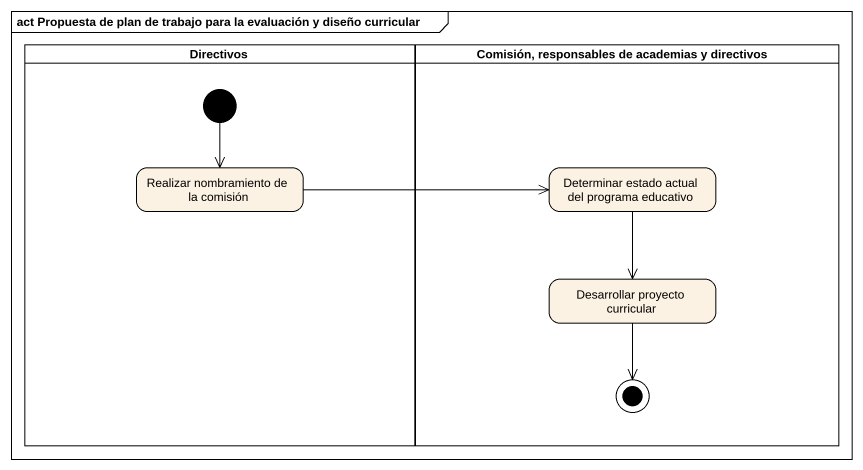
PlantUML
@startuml
mainframe act Propuesta de plan de trabajo para la evaluación y diseño curricular
hide empty description
state Directivos <<partition>> {
  state "Realizar nombramiento de la comisión" as Realizar_nombramiento_de_la
  [*] --> Realizar_nombramiento_de_la
}
state "Comisión, responsables de academias y directivos" as Comisión_responsables_de <<partition>> {
  state "Determinar estado actual del programa educativo" as Determinar_estado_actual
  state "Desarrollar proyecto curricular" as Desarrollar_proyecto
  Desarrollar_proyecto --> [*]
}
Realizar_nombramiento_de_la -right-> Determinar_estado_actual
Determinar_estado_actual --> Desarrollar_proyecto
@enduml
